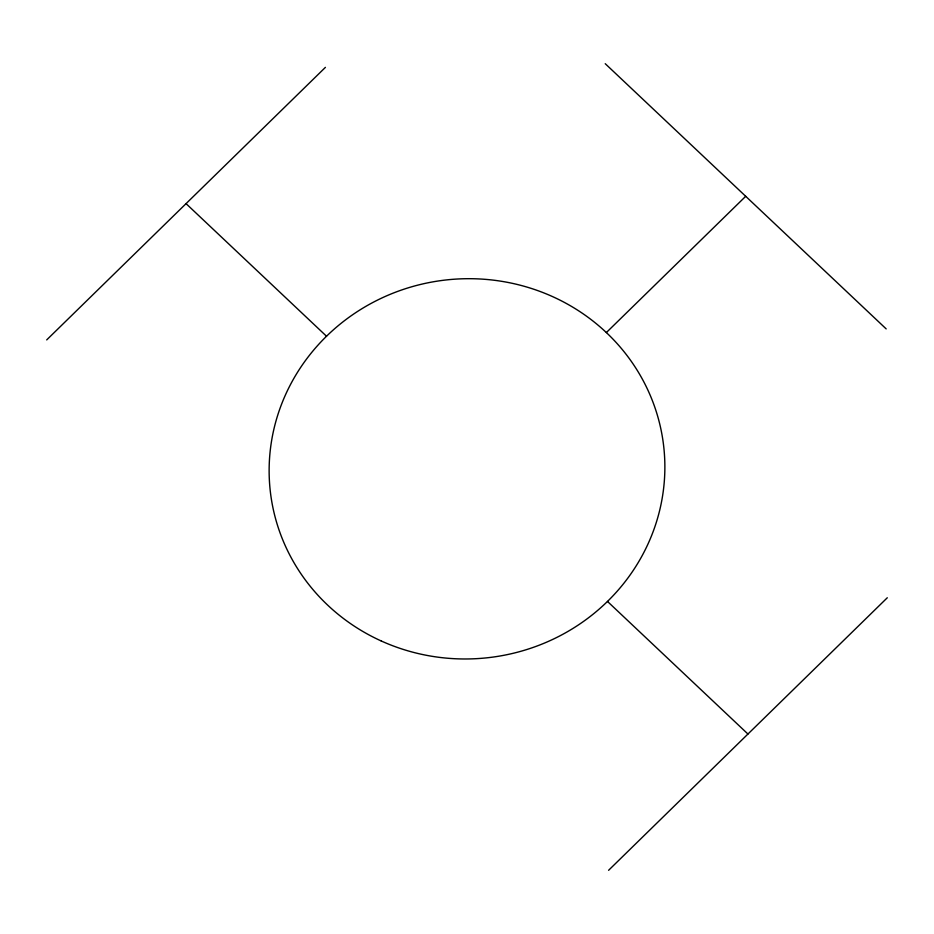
<?xml version="1.0" encoding="UTF-8"?>
<svg xmlns="http://www.w3.org/2000/svg" width="934" height="934" viewBox="0 0 934 934"><rect width="100%" height="100%" fill="white"/><g stroke="black" fill="none" stroke-linecap="round" stroke-linejoin="round"><path stroke-width="1.4" d="M46.7 339.906L325.406 67.365M606.353 332.562L745.706 196.303M608.594 870.301L887.3 597.76M605.232 63.699L886.179 328.896M186.053 203.635L326.526 336.24M607.474 601.438L747.947 734.031M381.259 640.981A197.973 190.022 -6.8 0 0 664.308 452.686A197.973 190.022 -6.8 0 0 355.434 312.843A197.973 190.022 -6.8 0 0 381.259 640.981"/></g></svg>
